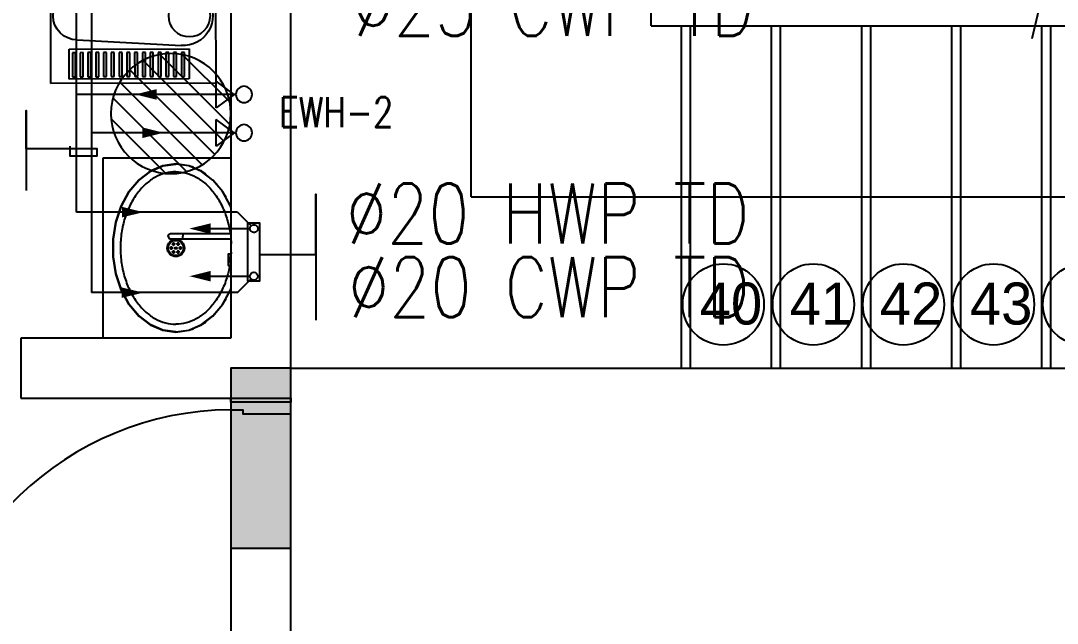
# Model space of a CAD drawing. Header units: metres. Extents: x -658 to -58, y -713 to -118.
# Drawn here: x -221.706 to -218.253, y -195.396 to -193.389 of the extents above; entities that cross this region are included whole.
import ezdxf
from ezdxf.enums import TextEntityAlignment as Align

# ---------------------------------------------------------------- set-up
doc = ezdxf.new("R2010")
doc.units = ezdxf.units.M
doc.header["$LTSCALE"] = 100
doc.linetypes.add('DASHED', pattern=[0.75, 0.5, -0.25])
for name, color, linetype in [('cw', 4, 'Continuous'), ('hw', 1, 'Continuous'), ('plan', 8, 'Continuous'), ('WATER ARR', 114, 'Continuous'), ('water heater', 1, 'Continuous'), ('WATER TEXT', 3, 'Continuous'), ('WATER-SUPPLY', 4, 'Continuous')]:
    doc.layers.add(name, color=color, linetype=linetype)
doc.styles.add('TIMES', font='simplex.shx', dxfattribs={"width": 0.8, "height": 0.4})
doc.styles.add('XARAB', font='xarab.shx')

# ---------------------------------------------------------------- blocks, each defined once
blk = doc.blocks.new('wash_basin_15442 - Type 1-V36-الدور الاول')
for p, q in [((0.125, -0.1), (0.125, -0.525)), ((0.366, -0.1), (0.366, -0.1075)), ((0.3794, -0.1), (0.3794, -0.1075)), ((0.3797, -0.1075), (0.3797, -0.1)), ((0.3797, -0.1), (0.3797, -0.1075)), ((0.3802, -0.1), (0.3802, -0.1075)), ((0.3802, -0.1), (0.3802, -0.1075)), ((0.3802, -0.1075), (0.3802, -0.1)), ((0.3803, -0.1075), (0.3803, -0.1)), ((0.3917, -0.1), (0.3917, -0.1075)), ((0.3918, -0.1075), (0.3918, -0.1)), ((0.3918, -0.1), (0.3918, -0.1075)), ((0.3918, -0.1075), (0.3918, -0.1)), ((0.3923, -0.1), (0.3923, -0.1075)), ((0.3923, -0.1075), (0.3923, -0.1)), ((0.3926, -0.1075), (0.3926, -0.1)), ((0.406, -0.1075), (0.406, -0.1)), ((0.4545, -0.1), (0.4545, -0.26)), ((0.4735, -0.26), (0.4735, -0.1)), ((0.725, -0.525), (0.725, -0.1)), ((0.2366, -0.1281), (0.2566, -0.1157)), ((0.3794, -0.1075), (0.366, -0.1075)), ((0.3795, -0.1085), (0.3686, -0.1085)), ((0.3686, -0.1085), (0.3795, -0.1085)), ((0.3794, -0.1075), (0.3797, -0.1075)), ((0.3797, -0.1075), (0.3794, -0.1075)), ((0.3802, -0.1075), (0.3803, -0.1075)), ((0.3803, -0.1075), (0.3802, -0.1075)), ((0.3917, -0.1075), (0.3803, -0.1075)), ((0.3916, -0.1085), (0.3804, -0.1085)), ((0.3804, -0.1085), (0.3916, -0.1085)), ((0.3889, -0.1075), (0.3831, -0.1075)), ((0.3917, -0.1075), (0.3918, -0.1075)), ((0.3918, -0.1075), (0.3917, -0.1075)), ((0.3926, -0.1075), (0.3923, -0.1075)), ((0.3923, -0.1075), (0.3926, -0.1075)), ((0.3925, -0.1085), (0.4034, -0.1085)), ((0.4034, -0.1085), (0.3925, -0.1085)), ((0.3926, -0.1075), (0.406, -0.1075)), ((0.5933, -0.1157), (0.6132, -0.1281)), ((0.1978, -0.1606), (0.2133, -0.1459)), ((0.6365, -0.1459), (0.652, -0.1606)), ((0.1689, -0.1985), (0.1792, -0.1828)), ((0.6709, -0.1832), (0.681, -0.1985)), ((0.151, -0.24), (0.1557, -0.2259)), ((0.6942, -0.2259), (0.6989, -0.24)), ((0.4558, -0.26), (0.464, -0.26)), ((0.4722, -0.26), (0.464, -0.26)), ((0.125, -0.525), (0.725, -0.525))]:
    blk.add_line(p, q)
at = {"flags": 128}
for points in [[(0.1449, -0.2835), (0.151, -0.2398), (0.1691, -0.1981), (0.1984, -0.16), (0.2376, -0.1274), (0.2849, -0.1016), (0.2895, -0.0997)], [(0.1455, -0.2835), (0.1517, -0.2398), (0.1697, -0.198), (0.1989, -0.16), (0.238, -0.1274), (0.2852, -0.1016), (0.2897, -0.0997)], [(0.1455, -0.2835), (0.1517, -0.2398), (0.1697, -0.198), (0.1989, -0.16), (0.238, -0.1274), (0.2852, -0.1016), (0.29, -0.1)], [(0.3846, -0.1), (0.3845, -0.1001), (0.3844, -0.1001), (0.3843, -0.1002), (0.3841, -0.1003), (0.384, -0.1004), (0.3839, -0.1004), (0.3838, -0.1005), (0.3837, -0.1006), (0.3836, -0.1007), (0.3835, -0.1008), (0.3834, -0.1009), (0.3833, -0.101), (0.3832, -0.1011), (0.3831, -0.1012), (0.3831, -0.1014), (0.383, -0.1015), (0.3829, -0.1016), (0.3828, -0.1017), (0.3828, -0.1019), (0.3827, -0.102), (0.3827, -0.1021), (0.3826, -0.1022), (0.3826, -0.1024), (0.3826, -0.1025), (0.3826, -0.1027), (0.3825, -0.1028), (0.3825, -0.1029), (0.3825, -0.1031), (0.3825, -0.1032), (0.3825, -0.1034), (0.3825, -0.1035), (0.3825, -0.1036), (0.3825, -0.1038), (0.3826, -0.1039), (0.3826, -0.104), (0.3826, -0.1042), (0.3827, -0.1043), (0.3827, -0.1044), (0.3828, -0.1046), (0.3828, -0.1047), (0.3829, -0.1048), (0.3829, -0.105), (0.383, -0.1051), (0.3831, -0.1052), (0.3832, -0.1053), (0.3833, -0.1054), (0.3833, -0.1055), (0.3834, -0.1056), (0.3835, -0.1057), (0.3836, -0.1058), (0.3837, -0.1059), (0.3838, -0.106), (0.384, -0.1061), (0.3841, -0.1062), (0.3842, -0.1062), (0.3843, -0.1063), (0.3844, -0.1064), (0.3846, -0.1064), (0.3847, -0.1065), (0.3848, -0.1065), (0.385, -0.1066), (0.3851, -0.1066), (0.3852, -0.1067), (0.3854, -0.1067), (0.3855, -0.1067), (0.3856, -0.1067), (0.3858, -0.1067), (0.3859, -0.1068), (0.386, -0.1068)], [(0.386, -0.1068), (0.3861, -0.1067), (0.3863, -0.1067), (0.3864, -0.1067), (0.3866, -0.1067), (0.3867, -0.1067), (0.3868, -0.1066), (0.387, -0.1066), (0.3871, -0.1066), (0.3872, -0.1065), (0.3874, -0.1065), (0.3875, -0.1064), (0.3876, -0.1064), (0.3877, -0.1063), (0.3879, -0.1062), (0.388, -0.1061), (0.3881, -0.1061), (0.3882, -0.106), (0.3883, -0.1059), (0.3884, -0.1058), (0.3885, -0.1057), (0.3886, -0.1056), (0.3887, -0.1055), (0.3888, -0.1054), (0.3889, -0.1053), (0.3889, -0.1051), (0.389, -0.105), (0.3891, -0.1049), (0.3892, -0.1048), (0.3892, -0.1046), (0.3893, -0.1045), (0.3893, -0.1044), (0.3894, -0.1043), (0.3894, -0.1041), (0.3894, -0.104), (0.3894, -0.1038), (0.3895, -0.1037), (0.3895, -0.1036), (0.3895, -0.1034), (0.3895, -0.1033), (0.3895, -0.1031), (0.3895, -0.103), (0.3895, -0.1029), (0.3895, -0.1027), (0.3894, -0.1026), (0.3894, -0.1025), (0.3894, -0.1023), (0.3893, -0.1022), (0.3893, -0.1021), (0.3892, -0.1019), (0.3892, -0.1018), (0.3891, -0.1017), (0.3891, -0.1015), (0.389, -0.1014), (0.3889, -0.1013), (0.3888, -0.1012), (0.3887, -0.1011), (0.3887, -0.101), (0.3886, -0.1009), (0.3885, -0.1008), (0.3884, -0.1007), (0.3883, -0.1006), (0.3882, -0.1005), (0.388, -0.1004), (0.3879, -0.1003), (0.3878, -0.1003), (0.3877, -0.1002), (0.3876, -0.1001), (0.3874, -0.1001), (0.3873, -0.1)], [(0.5599, -0.1), (0.5646, -0.1016), (0.6119, -0.1274), (0.651, -0.16), (0.6802, -0.198), (0.6982, -0.2398), (0.7043, -0.2835)], [(0.5602, -0.0997), (0.5646, -0.1016), (0.6119, -0.1274), (0.651, -0.16), (0.6802, -0.198), (0.6982, -0.2398), (0.7043, -0.2835)], [(0.5603, -0.0997), (0.5649, -0.1016), (0.6123, -0.1274), (0.6514, -0.16), (0.6807, -0.1981), (0.6988, -0.2398), (0.7049, -0.2835)], [(0.367, -0.1085), (0.367, -0.1085), (0.3669, -0.1085), (0.3669, -0.1085), (0.3668, -0.1085), (0.3668, -0.1085), (0.3668, -0.1085), (0.3667, -0.1085), (0.3667, -0.1084), (0.3666, -0.1084), (0.3666, -0.1084), (0.3666, -0.1084), (0.3665, -0.1084), (0.3665, -0.1084), (0.3665, -0.1083), (0.3664, -0.1083), (0.3664, -0.1083), (0.3664, -0.1083), (0.3663, -0.1083), (0.3663, -0.1082), (0.3663, -0.1082), (0.3663, -0.1082), (0.3662, -0.1081), (0.3662, -0.1081), (0.3662, -0.1081), (0.3662, -0.108), (0.3661, -0.108), (0.3661, -0.108), (0.3661, -0.1079), (0.3661, -0.1079), (0.3661, -0.1079), (0.3661, -0.1078), (0.366, -0.1078), (0.366, -0.1077), (0.366, -0.1077), (0.366, -0.1077), (0.366, -0.1076), (0.366, -0.1076), (0.366, -0.1076), (0.366, -0.1075), (0.366, -0.1075)], [(0.3795, -0.1085), (0.3788, -0.1085), (0.3781, -0.1085), (0.3774, -0.1085), (0.3767, -0.1085), (0.3761, -0.1085), (0.3754, -0.1085), (0.3748, -0.1085), (0.3742, -0.1085), (0.3736, -0.1085), (0.3731, -0.1085), (0.3725, -0.1085), (0.372, -0.1085), (0.3715, -0.1085), (0.371, -0.1085), (0.3706, -0.1085), (0.3701, -0.1085), (0.3697, -0.1085), (0.3693, -0.1085), (0.369, -0.1085), (0.3687, -0.1085), (0.3684, -0.1085), (0.3681, -0.1085), (0.3679, -0.1085), (0.3676, -0.1085), (0.3675, -0.1085), (0.3673, -0.1085), (0.3672, -0.1085), (0.3671, -0.1085), (0.367, -0.1085), (0.367, -0.1085), (0.367, -0.1085)], [(0.367, -0.1085), (0.367, -0.1085), (0.3671, -0.1085), (0.3671, -0.1085), (0.3672, -0.1085), (0.3674, -0.1085), (0.3675, -0.1085), (0.3677, -0.1085), (0.368, -0.1085), (0.3682, -0.1085), (0.3685, -0.1085), (0.3688, -0.1085), (0.3691, -0.1085), (0.3695, -0.1085), (0.3699, -0.1085), (0.3703, -0.1085), (0.3708, -0.1085), (0.3712, -0.1085), (0.3717, -0.1085), (0.3722, -0.1085), (0.3728, -0.1085), (0.3733, -0.1085), (0.3739, -0.1085), (0.3745, -0.1085), (0.3751, -0.1085), (0.3757, -0.1085), (0.3764, -0.1085), (0.377, -0.1085), (0.3777, -0.1085), (0.3784, -0.1085), (0.3791, -0.1085), (0.3795, -0.1085)], [(0.3826, -0.1085), (0.3818, -0.1085), (0.3811, -0.1085), (0.3804, -0.1085)], [(0.3804, -0.1085), (0.3811, -0.1085), (0.3819, -0.1085), (0.3826, -0.1085), (0.3834, -0.1085), (0.3841, -0.1085), (0.3849, -0.1085), (0.3856, -0.1085), (0.3864, -0.1085), (0.3872, -0.1085), (0.3879, -0.1085), (0.3887, -0.1085), (0.3894, -0.1085), (0.3902, -0.1085), (0.3909, -0.1085), (0.3916, -0.1085)], [(0.3916, -0.1085), (0.3909, -0.1085), (0.3901, -0.1085), (0.3894, -0.1085)], [(0.3925, -0.1085), (0.3932, -0.1085), (0.3939, -0.1085), (0.3946, -0.1085), (0.3953, -0.1085), (0.3959, -0.1085), (0.3966, -0.1085), (0.3972, -0.1085), (0.3978, -0.1085), (0.3984, -0.1085), (0.3989, -0.1085), (0.3995, -0.1085), (0.4, -0.1085), (0.4005, -0.1085), (0.401, -0.1085), (0.4014, -0.1085), (0.4019, -0.1085), (0.4023, -0.1085), (0.4027, -0.1085), (0.403, -0.1085), (0.4033, -0.1085), (0.4036, -0.1085), (0.4039, -0.1085), (0.4041, -0.1085), (0.4044, -0.1085), (0.4045, -0.1085), (0.4047, -0.1085), (0.4048, -0.1085), (0.4049, -0.1085), (0.405, -0.1085), (0.405, -0.1085), (0.405, -0.1085)], [(0.405, -0.1085), (0.405, -0.1085), (0.4049, -0.1085), (0.4049, -0.1085), (0.4048, -0.1085), (0.4046, -0.1085), (0.4045, -0.1085), (0.4043, -0.1085), (0.404, -0.1085), (0.4038, -0.1085), (0.4035, -0.1085), (0.4032, -0.1085), (0.4029, -0.1085), (0.4025, -0.1085), (0.4021, -0.1085), (0.4017, -0.1085), (0.4012, -0.1085), (0.4008, -0.1085), (0.4003, -0.1085), (0.3998, -0.1085), (0.3992, -0.1085), (0.3987, -0.1085), (0.3981, -0.1085), (0.3975, -0.1085), (0.3969, -0.1085), (0.3963, -0.1085), (0.3956, -0.1085), (0.395, -0.1085), (0.3943, -0.1085), (0.3936, -0.1085), (0.3929, -0.1085), (0.3925, -0.1085)], [(0.406, -0.1075), (0.406, -0.1075), (0.406, -0.1076), (0.406, -0.1076), (0.406, -0.1077), (0.406, -0.1077), (0.406, -0.1077), (0.406, -0.1078), (0.4059, -0.1078), (0.4059, -0.1079), (0.4059, -0.1079), (0.4059, -0.1079), (0.4059, -0.108), (0.4059, -0.108), (0.4058, -0.108), (0.4058, -0.1081), (0.4058, -0.1081), (0.4058, -0.1081), (0.4058, -0.1082), (0.4057, -0.1082), (0.4057, -0.1082), (0.4057, -0.1082), (0.4056, -0.1083), (0.4056, -0.1083), (0.4056, -0.1083), (0.4055, -0.1083), (0.4055, -0.1084), (0.4055, -0.1084), (0.4054, -0.1084), (0.4054, -0.1084), (0.4054, -0.1084), (0.4053, -0.1084), (0.4053, -0.1085), (0.4052, -0.1085), (0.4052, -0.1085), (0.4052, -0.1085), (0.4051, -0.1085), (0.4051, -0.1085), (0.4051, -0.1085), (0.405, -0.1085), (0.405, -0.1085)], [(0.4545, -0.26), (0.4545, -0.2616), (0.4545, -0.2631), (0.4545, -0.2647), (0.4545, -0.2662), (0.4545, -0.2677), (0.4545, -0.2693), (0.4545, -0.2708), (0.4545, -0.2723), (0.4545, -0.2737), (0.4545, -0.2752), (0.4545, -0.2766), (0.4545, -0.278), (0.4545, -0.2794), (0.4545, -0.2807), (0.4545, -0.282), (0.4545, -0.2833), (0.4545, -0.2845), (0.4545, -0.2857), (0.4545, -0.2869), (0.4545, -0.288), (0.4545, -0.289), (0.4545, -0.2901), (0.4545, -0.291), (0.4545, -0.2919), (0.4545, -0.2928), (0.4545, -0.2936), (0.4545, -0.2944), (0.4545, -0.2951), (0.4545, -0.2958), (0.4545, -0.2963), (0.4545, -0.2969), (0.4545, -0.2974), (0.4545, -0.2978), (0.4545, -0.2981), (0.4545, -0.2984), (0.4545, -0.2987), (0.4545, -0.2988), (0.4545, -0.2989), (0.4545, -0.299)], [(0.4735, -0.299), (0.4735, -0.2989), (0.4735, -0.2988), (0.4735, -0.2987), (0.4735, -0.2984), (0.4735, -0.2981), (0.4735, -0.2978), (0.4735, -0.2974), (0.4735, -0.2969), (0.4735, -0.2964), (0.4735, -0.2958), (0.4735, -0.2951), (0.4735, -0.2944), (0.4735, -0.2936), (0.4735, -0.2928), (0.4735, -0.292), (0.4735, -0.291), (0.4735, -0.2901), (0.4735, -0.289), (0.4735, -0.288), (0.4735, -0.2869), (0.4735, -0.2857), (0.4735, -0.2845), (0.4735, -0.2833), (0.4735, -0.282), (0.4735, -0.2807), (0.4735, -0.2794), (0.4735, -0.278), (0.4735, -0.2766), (0.4735, -0.2752), (0.4735, -0.2737), (0.4735, -0.2723), (0.4735, -0.2708), (0.4735, -0.2693), (0.4735, -0.2678), (0.4735, -0.2662), (0.4735, -0.2647), (0.4735, -0.2631), (0.4735, -0.2616), (0.4735, -0.26), (0.4735, -0.26)], [(0.7049, -0.2835), (0.6988, -0.3271), (0.6807, -0.3689), (0.6514, -0.4069), (0.6123, -0.4395), (0.5649, -0.4653), (0.5114, -0.4832), (0.4542, -0.4923), (0.3957, -0.4923), (0.3384, -0.4832), (0.2849, -0.4653), (0.2376, -0.4395), (0.1984, -0.4069), (0.1691, -0.3689), (0.151, -0.3271), (0.1449, -0.2835)], [(0.1455, -0.2835), (0.1517, -0.3271), (0.1697, -0.3689), (0.1989, -0.4069), (0.238, -0.4395), (0.2852, -0.4653), (0.3386, -0.4832), (0.3957, -0.4923), (0.4542, -0.4923), (0.5113, -0.4832), (0.5646, -0.4653), (0.6119, -0.4395), (0.651, -0.4069), (0.6802, -0.3689), (0.6982, -0.3271), (0.7043, -0.2835)], [(0.7043, -0.2835), (0.6982, -0.3271), (0.6802, -0.3689), (0.651, -0.4069), (0.6119, -0.4395), (0.5646, -0.4653), (0.5113, -0.4832), (0.4542, -0.4923), (0.3957, -0.4923), (0.3386, -0.4832), (0.2852, -0.4653), (0.238, -0.4395), (0.1989, -0.4069), (0.1697, -0.3689), (0.1517, -0.3271), (0.1455, -0.2835)]]:
    blk.add_lwpolyline(points, dxfattribs=at)
for centre, radius, start, end in [((0.386, -0.1032), 0.0035, 100.9743, 180), ((0.386, -0.1032), 0.0035, 180, 270), ((0.386, -0.1032), 0.0025, 90, 180), ((0.386, -0.1032), 0.0025, 180, 270), ((0.386, -0.1032), 0.0025, 270, 90), ((0.386, -0.1032), 0.0035, 270, 360), ((0.386, -0.1032), 0.0035, 0, 79.0257), ((0.3795, -0.1083), 0.0002, 270, 0), ((0.3795, -0.1083), 0.0002, 270, 360), ((0.3804, -0.1083), 0.0002, 180, 270), ((0.3804, -0.1083), 0.0002, 180, 270), ((0.3916, -0.1083), 0.0002, 270, 0), ((0.3916, -0.1083), 0.0002, 270, 0), ((0.3925, -0.1083), 0.0002, 180, 270), ((0.3925, -0.1083), 0.0002, 180, 270), ((0.4249, -0.2835), 0.0286, 90, 270), ((0.4249, -0.2835), 0.0286, 0, 180), ((0.4249, -0.2835), 0.0254, 90, 270), ((0.4249, -0.2835), 0.0286, 270, 90), ((0.4249, -0.2835), 0.0254, 270, 90), ((0.4249, -0.2835), 0.0286, 180, 0), ((0.4249, -0.2835), 0.00317, 90, 180), ((0.4249, -0.2835), 0.00317, 180, 270), ((0.4249, -0.2835), 0.00318, 90, 105), ((0.4249, -0.2835), 0.00318, 255, 270), ((0.4249, -0.2835), 0.00318, 75, 90), ((0.4249, -0.2835), 0.00318, 0, 90), ((0.4249, -0.2835), 0.00317, 270, 0), ((0.4249, -0.2835), 0.00317, 270, 285), ((0.464, -0.299), 0.0095, 170, 210), ((0.464, -0.299), 0.0095, 180, 193.6243), ((0.464, -0.299), 0.0095, 250, 270), ((0.464, -0.299), 0.0085, 253.3917, 270), ((0.464, -0.299), 0.0095, 258.4463, 270), ((0.464, -0.299), 0.009, 261.6271, 270), ((0.464, -0.299), 0.0085, 270, 286.6195), ((0.464, -0.299), 0.0095, 270, 290), ((0.464, -0.299), 0.009, 270, 278.39), ((0.464, -0.299), 0.0095, 270, 281.5609), ((0.464, -0.299), 0.0095, 330, 10), ((0.464, -0.299), 0.0095, 346.3821, 360)]:
    blk.add_arc(centre, radius, start, end)
for points in [[(0.3843, -0.1013), (0.3834, -0.1014), (0.3824, -0.1015), (0.3815, -0.1016)], [(0.3892, -0.1007), (0.3885, -0.1008), (0.3878, -0.1009), (0.3871, -0.1009)], [(0.4112, -0.0991), (0.4094, -0.0992), (0.4075, -0.0993), (0.4057, -0.0994)], [(0.456, -0.1002), (0.4502, -0.0997), (0.4444, -0.0994), (0.4387, -0.0991)], [(0.3795, -0.1085), (0.3795, -0.1085), (0.3795, -0.1085), (0.3795, -0.1083), (0.3794, -0.1081), (0.3794, -0.1078), (0.3794, -0.1076), (0.3794, -0.1075)], [(0.3797, -0.1083), (0.3797, -0.1083), (0.3797, -0.1083), (0.3797, -0.1081), (0.3797, -0.1078), (0.3797, -0.1076), (0.3797, -0.1075)], [(0.3797, -0.1075), (0.3797, -0.1076), (0.3797, -0.1078), (0.3797, -0.1081), (0.3797, -0.1083), (0.3797, -0.1083), (0.3797, -0.1083)], [(0.3802, -0.1083), (0.3802, -0.1083), (0.3802, -0.1083), (0.3802, -0.1081), (0.3802, -0.1078), (0.3802, -0.1076), (0.3802, -0.1075)], [(0.3802, -0.1075), (0.3802, -0.1076), (0.3802, -0.1078), (0.3802, -0.1081), (0.3802, -0.1083), (0.3802, -0.1083), (0.3802, -0.1083)], [(0.3803, -0.1075), (0.3803, -0.1076), (0.3803, -0.1077), (0.3803, -0.1078)], [(0.3803, -0.1078), (0.3803, -0.1077), (0.3803, -0.1076), (0.3803, -0.1075)], [(0.3804, -0.1085), (0.3804, -0.1085), (0.3804, -0.1085), (0.3804, -0.1084), (0.3804, -0.1083)], [(0.3916, -0.1085), (0.3916, -0.1085), (0.3916, -0.1085), (0.3916, -0.1084), (0.3916, -0.1083)], [(0.3917, -0.1078), (0.3917, -0.1077), (0.3917, -0.1076), (0.3917, -0.1075)], [(0.3917, -0.1075), (0.3917, -0.1076), (0.3917, -0.1077), (0.3917, -0.1078)], [(0.3918, -0.1075), (0.3918, -0.1076), (0.3918, -0.1078), (0.3918, -0.1081), (0.3918, -0.1083), (0.3918, -0.1083), (0.3918, -0.1083)], [(0.3918, -0.1083), (0.3918, -0.1083), (0.3918, -0.1083), (0.3918, -0.1081), (0.3918, -0.1078), (0.3918, -0.1076), (0.3918, -0.1075)], [(0.3923, -0.1075), (0.3923, -0.1076), (0.3923, -0.1078), (0.3923, -0.1081), (0.3923, -0.1083), (0.3923, -0.1083), (0.3923, -0.1083)], [(0.3923, -0.1083), (0.3923, -0.1083), (0.3923, -0.1083), (0.3923, -0.1081), (0.3923, -0.1078), (0.3923, -0.1076), (0.3923, -0.1075)], [(0.3925, -0.1085), (0.3925, -0.1085), (0.3925, -0.1085), (0.3925, -0.1083), (0.3926, -0.1081), (0.3926, -0.1078), (0.3926, -0.1076), (0.3926, -0.1075)], [(0.4224, -0.2663), (0.4223, -0.2665), (0.4221, -0.2669), (0.4218, -0.2676), (0.4218, -0.268), (0.4218, -0.2683)], [(0.4249, -0.2715), (0.4247, -0.2715), (0.4242, -0.2714), (0.4235, -0.2711), (0.4229, -0.2708), (0.4224, -0.2702), (0.4221, -0.2696), (0.4218, -0.269), (0.4218, -0.2685), (0.4218, -0.2683)], [(0.4264, -0.2654), (0.4259, -0.2652), (0.4254, -0.2651), (0.4249, -0.2651)], [(0.4249, -0.2715), (0.4252, -0.2715), (0.4257, -0.2714), (0.4264, -0.2711), (0.427, -0.2708), (0.4275, -0.2702), (0.4278, -0.2696), (0.4281, -0.269), (0.4281, -0.2685), (0.4281, -0.2683)], [(0.6789, -0.2835), (0.6789, -0.295), (0.6759, -0.3181), (0.6623, -0.3519), (0.6397, -0.3838), (0.6085, -0.4124), (0.5698, -0.4363), (0.525, -0.4544), (0.4761, -0.4655), (0.4249, -0.4693), (0.3738, -0.4655), (0.3249, -0.4544), (0.2801, -0.4363), (0.2414, -0.4124), (0.2102, -0.3838), (0.1876, -0.3519), (0.174, -0.3181), (0.1709, -0.295), (0.1709, -0.2835)], [(0.4094, -0.2779), (0.4096, -0.2782), (0.4099, -0.2784), (0.4102, -0.2786)], [(0.4218, -0.2982), (0.4218, -0.2983), (0.4218, -0.2985), (0.4218, -0.2986)], [(0.4249, -0.2954), (0.4247, -0.2954), (0.4242, -0.2955), (0.4235, -0.2958), (0.4229, -0.2961), (0.4224, -0.2967), (0.4221, -0.2973), (0.4219, -0.2977), (0.4219, -0.2979)], [(0.4235, -0.3015), (0.424, -0.3017), (0.4245, -0.3018), (0.4249, -0.3018)], [(0.4249, -0.2954), (0.4252, -0.2954), (0.4257, -0.2955), (0.4264, -0.2958), (0.427, -0.2961), (0.4275, -0.2967), (0.4278, -0.2973), (0.4281, -0.2979), (0.4281, -0.2984), (0.4281, -0.2986)], [(0.4275, -0.3006), (0.4276, -0.3004), (0.4278, -0.3), (0.4281, -0.2993), (0.4281, -0.2989), (0.4281, -0.2986)], [(0.4281, -0.2986), (0.4281, -0.2985), (0.4281, -0.2983), (0.4281, -0.2982)], [(0.4405, -0.289), (0.4403, -0.2887), (0.44, -0.2885), (0.4397, -0.2883)], [(0.464, -0.3085), (0.4629, -0.3085), (0.4607, -0.3081), (0.4578, -0.3064), (0.4556, -0.3038), (0.4545, -0.3007), (0.4545, -0.2984), (0.4546, -0.2973)], [(0.464, -0.3085), (0.4654, -0.3085), (0.4681, -0.3079), (0.4715, -0.3053), (0.4735, -0.3015), (0.4736, -0.2987), (0.4734, -0.2973)]]:
    blk.add_open_spline(points, degree=3)
for points, knots in [([(0.3854, -0.0998), (0.3852, -0.0998), (0.3848, -0.0999), (0.3843, -0.1002), (0.384, -0.1004), (0.3837, -0.1006), (0.3835, -0.1008), (0.3833, -0.101), (0.3831, -0.1012), (0.3829, -0.1016), (0.3826, -0.1022), (0.3825, -0.1028), (0.3825, -0.1032)], [0.5555556, 0.5555556, 0.5555556, 0.5555556, 0.6111111, 0.6666667, 0.6944444, 0.7222222, 0.75, 0.7777778, 0.8055556, 0.8333333, 0.8888889, 1, 1, 1, 1]), ([(0.3825, -0.1032), (0.3825, -0.1037), (0.3826, -0.1043), (0.3829, -0.1049), (0.3831, -0.1053), (0.3833, -0.1055), (0.3835, -0.1057), (0.3837, -0.1059), (0.384, -0.1061), (0.3842, -0.1063), (0.3845, -0.1064), (0.3849, -0.1066), (0.3856, -0.1068), (0.3864, -0.1068), (0.3872, -0.1066), (0.3877, -0.1063), (0.388, -0.1061), (0.3883, -0.1059), (0.3885, -0.1057), (0.3887, -0.1055), (0.3889, -0.1053), (0.3891, -0.1049), (0.3894, -0.1043), (0.3895, -0.1037), (0.3895, -0.1032)], [0, 0, 0, 0, 0.111111, 0.166667, 0.194444, 0.222222, 0.25, 0.277778, 0.305556, 0.333333, 0.361111, 0.388889, 0.444444, 0.555556, 0.611111, 0.666667, 0.694444, 0.722222, 0.75, 0.777778, 0.805556, 0.833333, 0.888889, 1, 1, 1, 1]), ([(0.3895, -0.1032), (0.3895, -0.1028), (0.3894, -0.1022), (0.3891, -0.1016), (0.3889, -0.1012), (0.3887, -0.101), (0.3885, -0.1008), (0.3883, -0.1006), (0.388, -0.1004), (0.3878, -0.1002), (0.3875, -0.1001), (0.3871, -0.0999), (0.3868, -0.0998), (0.3866, -0.0998)], [0, 0, 0, 0, 0.1111111, 0.1666667, 0.1944444, 0.2222222, 0.25, 0.2777778, 0.3055556, 0.3333333, 0.3611111, 0.3888889, 0.4444444, 0.4444444, 0.4444444, 0.4444444]), ([(0.6789, -0.2835), (0.6789, -0.2719), (0.6759, -0.2488), (0.6623, -0.215), (0.6397, -0.1831), (0.6085, -0.1545), (0.5698, -0.1306), (0.525, -0.1125), (0.4913, -0.1049), (0.4735, -0.1023), (0.4724, -0.1021)], [3.141593, 3.141593, 3.141593, 3.141593, 3.337942, 3.534292, 3.730641, 3.926991, 4.12334, 4.31969, 4.516039, 4.529088, 4.529088, 4.529088, 4.529088]), ([(0.366, -0.1039), (0.3521, -0.1064), (0.3224, -0.1135), (0.2801, -0.1306), (0.2414, -0.1545), (0.2102, -0.1831), (0.1876, -0.215), (0.174, -0.2488), (0.1709, -0.2719), (0.1709, -0.2835)], [4.941188, 4.941188, 4.941188, 4.941188, 5.105088, 5.301438, 5.497787, 5.694137, 5.890486, 6.086836, 6.283185, 6.283185, 6.283185, 6.283185]), ([(0.3794, -0.1075), (0.3794, -0.1076), (0.3794, -0.1078), (0.3794, -0.1082), (0.3795, -0.1084), (0.3795, -0.1085), (0.3795, -0.1085)], [0, 0, 0, 0, 0.2, 0.4, 0.7, 1, 1, 1, 1]), ([(0.3804, -0.1083), (0.3804, -0.1083), (0.3804, -0.1085), (0.3804, -0.1085), (0.3804, -0.1085)], [0.6, 0.6, 0.6, 0.6, 0.7, 1, 1, 1, 1]), ([(0.3916, -0.1083), (0.3916, -0.1083), (0.3916, -0.1085), (0.3916, -0.1085), (0.3916, -0.1085)], [0.6, 0.6, 0.6, 0.6, 0.7, 1, 1, 1, 1]), ([(0.3926, -0.1075), (0.3926, -0.1076), (0.3926, -0.1078), (0.3926, -0.1082), (0.3925, -0.1084), (0.3925, -0.1085), (0.3925, -0.1085)], [0, 0, 0, 0, 0.2, 0.4, 0.7, 1, 1, 1, 1]), ([(0.4102, -0.2786), (0.41, -0.2785), (0.4097, -0.2782), (0.4093, -0.2778), (0.4091, -0.2775), (0.4089, -0.2772), (0.4088, -0.2769), (0.4087, -0.2765), (0.4086, -0.2758), (0.4088, -0.2748), (0.4093, -0.2738), (0.4101, -0.2732), (0.4108, -0.2729), (0.4113, -0.2727), (0.4118, -0.2727), (0.4126, -0.2727), (0.4131, -0.2729), (0.4134, -0.2731)], [-1, -1, -1, -1, -0.916667, -0.875, -0.833333, -0.791667, -0.770833, -0.75, -0.666667, -0.555556, -0.444444, -0.333333, -0.277778, -0.222222, -0.166667, -0.111111, 0, 0, 0, 0]), ([(0.4134, -0.2731), (0.4137, -0.2733), (0.4141, -0.2736), (0.4145, -0.2742), (0.4147, -0.2745), (0.4148, -0.2747), (0.4149, -0.275), (0.4149, -0.2753), (0.415, -0.2755), (0.415, -0.2759), (0.415, -0.2764), (0.4148, -0.2771), (0.4144, -0.2778), (0.4139, -0.2783), (0.4136, -0.2785), (0.4133, -0.2787), (0.4129, -0.2788), (0.4126, -0.2789), (0.4123, -0.279), (0.412, -0.279), (0.4117, -0.279), (0.4111, -0.279), (0.4105, -0.2788), (0.4102, -0.2786)], [-1, -1, -1, -1, -0.888889, -0.833333, -0.805556, -0.777778, -0.75, -0.722222, -0.694444, -0.666667, -0.611111, -0.555556, -0.444444, -0.388889, -0.361111, -0.333333, -0.277778, -0.25, -0.222222, -0.194444, -0.166667, -0.111111, 0, 0, 0, 0]), ([(0.4134, -0.2731), (0.4132, -0.273), (0.4128, -0.2728), (0.4123, -0.2727), (0.4118, -0.2727), (0.4115, -0.2727), (0.4113, -0.2727), (0.4113, -0.2727)], [-1, -1, -1, -1, -0.9166667, -0.875, -0.8333333, -0.7916667, -0.7777778, -0.7777778, -0.7777778, -0.7777778]), ([(0.4148, -0.2747), (0.4147, -0.2747), (0.4147, -0.2745), (0.4145, -0.2742), (0.4141, -0.2736), (0.4137, -0.2733), (0.4134, -0.2731)], [-0.2222222, -0.2222222, -0.2222222, -0.2222222, -0.1944444, -0.1666667, -0.1111111, 0, 0, 0, 0]), ([(0.4218, -0.2683), (0.4218, -0.2679), (0.4218, -0.2675), (0.422, -0.267), (0.4222, -0.2667), (0.4225, -0.2663), (0.4229, -0.2658), (0.4237, -0.2653), (0.4245, -0.2651), (0.4249, -0.2651)], [-1, -1, -1, -1, -0.785714, -0.732143, -0.678571, -0.571429, -0.428571, -0.285714, 0, 0, 0, 0]), ([(0.4218, -0.2683), (0.4218, -0.2686), (0.4218, -0.2691), (0.422, -0.2696), (0.4222, -0.2699), (0.4225, -0.2703), (0.4229, -0.2708), (0.4235, -0.2711), (0.4242, -0.2714), (0.4247, -0.2715), (0.4249, -0.2715)], [-1, -1, -1, -1, -0.785714, -0.732143, -0.678571, -0.571429, -0.428571, -0.285714, -0.142857, 0, 0, 0, 0]), ([(0.4249, -0.2651), (0.4246, -0.2651), (0.4241, -0.2652), (0.4237, -0.2654), (0.4235, -0.2654)], [-1, -1, -1, -1, -0.7857143, -0.7142857, -0.7142857, -0.7142857, -0.7142857]), ([(0.4249, -0.2651), (0.4253, -0.2651), (0.426, -0.2652), (0.4269, -0.2657), (0.4275, -0.2663), (0.4278, -0.2669), (0.4281, -0.2676), (0.4281, -0.268), (0.4281, -0.2683)], [-1, -1, -1, -1, -0.785714, -0.571429, -0.428571, -0.285714, -0.142857, 0, 0, 0, 0]), ([(0.4281, -0.2683), (0.4281, -0.2686), (0.4281, -0.2691), (0.4279, -0.2695), (0.4277, -0.2699), (0.4274, -0.2703), (0.427, -0.2708), (0.4264, -0.2711), (0.4257, -0.2714), (0.4252, -0.2715), (0.4249, -0.2715)], [-1, -1, -1, -1, -0.785714, -0.732143, -0.678571, -0.571429, -0.428571, -0.285714, -0.142857, 0, 0, 0, 0]), ([(0.4281, -0.2683), (0.4281, -0.2679), (0.4281, -0.2675), (0.4279, -0.267), (0.4277, -0.2667), (0.4276, -0.2665), (0.4275, -0.2663)], [-1, -1, -1, -1, -0.7857143, -0.7321429, -0.6785714, -0.5714286, -0.5714286, -0.5714286, -0.5714286]), ([(0.4397, -0.2786), (0.4394, -0.2788), (0.4388, -0.279), (0.4382, -0.279), (0.4379, -0.279), (0.4376, -0.279), (0.4373, -0.2789), (0.437, -0.2789), (0.4368, -0.2788), (0.4364, -0.2786), (0.4361, -0.2783), (0.4355, -0.2778), (0.4351, -0.2771), (0.435, -0.2765), (0.4349, -0.2761), (0.4349, -0.2757), (0.4349, -0.2754), (0.435, -0.275), (0.4351, -0.2747), (0.4352, -0.2745), (0.4354, -0.2742), (0.4358, -0.2736), (0.4362, -0.2733), (0.4365, -0.2731)], [-1, -1, -1, -1, -0.888889, -0.833333, -0.805556, -0.777778, -0.75, -0.722222, -0.694444, -0.666667, -0.611111, -0.555556, -0.444444, -0.388889, -0.361111, -0.333333, -0.277778, -0.25, -0.222222, -0.194444, -0.166667, -0.111111, 0, 0, 0, 0]), ([(0.4365, -0.2731), (0.4362, -0.2733), (0.4358, -0.2736), (0.4354, -0.2742), (0.4352, -0.2745), (0.4352, -0.2747), (0.4351, -0.2747)], [-1, -1, -1, -1, -0.8888889, -0.8333333, -0.8055556, -0.7777778, -0.7777778, -0.7777778, -0.7777778]), ([(0.4386, -0.2727), (0.4384, -0.2727), (0.438, -0.2727), (0.4373, -0.2727), (0.4368, -0.2729), (0.4365, -0.2731)], [-0.2222222, -0.2222222, -0.2222222, -0.2222222, -0.1666667, -0.1111111, 0, 0, 0, 0]), ([(0.4365, -0.2731), (0.4367, -0.273), (0.4371, -0.2728), (0.4376, -0.2727), (0.438, -0.2727), (0.4384, -0.2727), (0.4387, -0.2727), (0.4391, -0.2728), (0.4397, -0.2731), (0.4406, -0.2738), (0.4411, -0.2748), (0.4413, -0.2757), (0.4412, -0.2765), (0.4411, -0.277), (0.4408, -0.2775), (0.4404, -0.2781), (0.44, -0.2784), (0.4397, -0.2786)], [-1, -1, -1, -1, -0.916667, -0.875, -0.833333, -0.791667, -0.770833, -0.75, -0.666667, -0.555556, -0.444444, -0.333333, -0.277778, -0.222222, -0.166667, -0.111111, 0, 0, 0, 0]), ([(0.4134, -0.2938), (0.4132, -0.2939), (0.4128, -0.2941), (0.4123, -0.2942), (0.4118, -0.2942), (0.4115, -0.2942), (0.4112, -0.2942), (0.4108, -0.2941), (0.4102, -0.2938), (0.4093, -0.2931), (0.4088, -0.2921), (0.4086, -0.2912), (0.4087, -0.2904), (0.4088, -0.2899), (0.4091, -0.2894), (0.4095, -0.2888), (0.4099, -0.2885), (0.4102, -0.2883)], [-1, -1, -1, -1, -0.916667, -0.875, -0.833333, -0.791667, -0.770833, -0.75, -0.666667, -0.555556, -0.444444, -0.333333, -0.277778, -0.222222, -0.166667, -0.111111, 0, 0, 0, 0]), ([(0.4102, -0.2883), (0.41, -0.2884), (0.4097, -0.2886), (0.4095, -0.2889), (0.4094, -0.289)], [-1, -1, -1, -1, -0.9166667, -0.8888889, -0.8888889, -0.8888889, -0.8888889]), ([(0.4102, -0.2786), (0.4105, -0.2788), (0.4111, -0.279), (0.4117, -0.279), (0.4121, -0.279), (0.4122, -0.279), (0.4123, -0.279)], [-1, -1, -1, -1, -0.8888889, -0.8333333, -0.8055556, -0.7777778, -0.7777778, -0.7777778, -0.7777778]), ([(0.4123, -0.2879), (0.4122, -0.2879), (0.412, -0.2879), (0.4117, -0.2879), (0.4111, -0.2879), (0.4105, -0.2881), (0.4102, -0.2883)], [-0.2222222, -0.2222222, -0.2222222, -0.2222222, -0.1944444, -0.1666667, -0.1111111, 0, 0, 0, 0]), ([(0.4102, -0.2883), (0.4105, -0.2881), (0.4111, -0.2879), (0.4117, -0.2879), (0.412, -0.2879), (0.4123, -0.2879), (0.4126, -0.288), (0.4129, -0.288), (0.4131, -0.2881), (0.4135, -0.2883), (0.4138, -0.2886), (0.4144, -0.2891), (0.4148, -0.2898), (0.4149, -0.2904), (0.415, -0.2908), (0.415, -0.2912), (0.415, -0.2915), (0.4149, -0.2919), (0.4148, -0.2922), (0.4147, -0.2924), (0.4145, -0.2927), (0.4141, -0.2933), (0.4137, -0.2936), (0.4134, -0.2938)], [-1, -1, -1, -1, -0.888889, -0.833333, -0.805556, -0.777778, -0.75, -0.722222, -0.694444, -0.666667, -0.611111, -0.555556, -0.444444, -0.388889, -0.361111, -0.333333, -0.277778, -0.25, -0.222222, -0.194444, -0.166667, -0.111111, 0, 0, 0, 0]), ([(0.4113, -0.2942), (0.4115, -0.2942), (0.4118, -0.2942), (0.4126, -0.2942), (0.4131, -0.294), (0.4134, -0.2938)], [-0.2222222, -0.2222222, -0.2222222, -0.2222222, -0.1666667, -0.1111111, 0, 0, 0, 0]), ([(0.4134, -0.2938), (0.4137, -0.2936), (0.4141, -0.2933), (0.4145, -0.2927), (0.4147, -0.2924), (0.4147, -0.2922), (0.4148, -0.2922)], [-1, -1, -1, -1, -0.8888889, -0.8333333, -0.8055556, -0.7777778, -0.7777778, -0.7777778, -0.7777778]), ([(0.4218, -0.2986), (0.4218, -0.2983), (0.4218, -0.2978), (0.422, -0.2974), (0.4222, -0.297), (0.4225, -0.2966), (0.4229, -0.2961), (0.4235, -0.2958), (0.4242, -0.2955), (0.4247, -0.2954), (0.4249, -0.2954)], [-1, -1, -1, -1, -0.785714, -0.732143, -0.678571, -0.571429, -0.428571, -0.285714, -0.142857, 0, 0, 0, 0]), ([(0.4218, -0.2986), (0.4218, -0.299), (0.4218, -0.2994), (0.422, -0.2999), (0.4222, -0.3002), (0.4223, -0.3004), (0.4224, -0.3006)], [-1, -1, -1, -1, -0.7857143, -0.7321429, -0.6785714, -0.5714286, -0.5714286, -0.5714286, -0.5714286]), ([(0.4249, -0.3018), (0.4246, -0.3018), (0.4239, -0.3017), (0.423, -0.3012), (0.4224, -0.3006), (0.4221, -0.3), (0.4218, -0.2993), (0.4218, -0.2989), (0.4218, -0.2986)], [-1, -1, -1, -1, -0.785714, -0.571429, -0.428571, -0.285714, -0.142857, 0, 0, 0, 0]), ([(0.428, -0.2979), (0.428, -0.2978), (0.428, -0.2976), (0.4279, -0.2973), (0.4277, -0.297), (0.4274, -0.2966), (0.427, -0.2961), (0.4264, -0.2958), (0.4257, -0.2955), (0.4252, -0.2954), (0.4249, -0.2954)], [-0.8571429, -0.8571429, -0.8571429, -0.8571429, -0.7857143, -0.7321429, -0.6785714, -0.5714286, -0.4285714, -0.2857143, -0.1428571, 0, 0, 0, 0]), ([(0.4281, -0.2986), (0.4281, -0.299), (0.4281, -0.2994), (0.4279, -0.2999), (0.4277, -0.3002), (0.4274, -0.3006), (0.427, -0.3011), (0.4262, -0.3016), (0.4254, -0.3018), (0.4249, -0.3018)], [-1, -1, -1, -1, -0.785714, -0.732143, -0.678571, -0.571429, -0.428571, -0.285714, 0, 0, 0, 0]), ([(0.4249, -0.3018), (0.4253, -0.3018), (0.4258, -0.3017), (0.4262, -0.3015), (0.4264, -0.3015)], [-1, -1, -1, -1, -0.7857143, -0.7142857, -0.7142857, -0.7142857, -0.7142857]), ([(0.4365, -0.2938), (0.4362, -0.2936), (0.4358, -0.2933), (0.4354, -0.2927), (0.4352, -0.2924), (0.4351, -0.2922), (0.435, -0.2919), (0.435, -0.2916), (0.4349, -0.2914), (0.4349, -0.291), (0.4349, -0.2905), (0.4351, -0.2898), (0.4355, -0.2891), (0.436, -0.2886), (0.4363, -0.2884), (0.4366, -0.2882), (0.437, -0.2881), (0.4373, -0.288), (0.4376, -0.2879), (0.4378, -0.2879), (0.4382, -0.2879), (0.4388, -0.2879), (0.4394, -0.2881), (0.4397, -0.2883)], [-1, -1, -1, -1, -0.888889, -0.833333, -0.805556, -0.777778, -0.75, -0.722222, -0.694444, -0.666667, -0.611111, -0.555556, -0.444444, -0.388889, -0.361111, -0.333333, -0.277778, -0.25, -0.222222, -0.194444, -0.166667, -0.111111, 0, 0, 0, 0]), ([(0.4351, -0.2922), (0.4352, -0.2922), (0.4352, -0.2924), (0.4354, -0.2927), (0.4358, -0.2933), (0.4362, -0.2936), (0.4365, -0.2938)], [-0.2222222, -0.2222222, -0.2222222, -0.2222222, -0.1944444, -0.1666667, -0.1111111, 0, 0, 0, 0]), ([(0.4397, -0.2883), (0.4399, -0.2884), (0.4402, -0.2887), (0.4406, -0.2891), (0.4408, -0.2894), (0.441, -0.2897), (0.4411, -0.29), (0.4412, -0.2904), (0.4413, -0.2911), (0.4411, -0.2921), (0.4406, -0.2931), (0.4398, -0.2937), (0.4391, -0.294), (0.4386, -0.2942), (0.438, -0.2942), (0.4373, -0.2942), (0.4368, -0.294), (0.4365, -0.2938)], [-1, -1, -1, -1, -0.916667, -0.875, -0.833333, -0.791667, -0.770833, -0.75, -0.666667, -0.555556, -0.444444, -0.333333, -0.277778, -0.222222, -0.166667, -0.111111, 0, 0, 0, 0]), ([(0.4365, -0.2938), (0.4367, -0.2939), (0.4371, -0.2941), (0.4376, -0.2942), (0.438, -0.2942), (0.4384, -0.2942), (0.4386, -0.2942), (0.4386, -0.2942)], [-1, -1, -1, -1, -0.9166667, -0.875, -0.8333333, -0.7916667, -0.7777778, -0.7777778, -0.7777778, -0.7777778]), ([(0.4376, -0.279), (0.4377, -0.279), (0.4378, -0.279), (0.4382, -0.279), (0.4388, -0.279), (0.4394, -0.2788), (0.4397, -0.2786)], [-0.2222222, -0.2222222, -0.2222222, -0.2222222, -0.1944444, -0.1666667, -0.1111111, 0, 0, 0, 0]), ([(0.4397, -0.2883), (0.4394, -0.2881), (0.4388, -0.2879), (0.4382, -0.2879), (0.4378, -0.2879), (0.4377, -0.2879), (0.4376, -0.2879)], [-1, -1, -1, -1, -0.8888889, -0.8333333, -0.8055556, -0.7777778, -0.7777778, -0.7777778, -0.7777778]), ([(0.4397, -0.2786), (0.4399, -0.2785), (0.4402, -0.2783), (0.4404, -0.278), (0.4405, -0.2779)], [-1, -1, -1, -1, -0.9166667, -0.8888889, -0.8888889, -0.8888889, -0.8888889])]:
    blk.add_open_spline(points, degree=3, knots=knots)
blk = doc.blocks.new('*U103')
for points in [[(79, 1116), (79, 100), (39, 100), (39, 1116)], [(0, -100), (14, -100), (14, 100), (0, 100)], [(1100, -100), (1086, -100), (1086, 100), (1100, 100)]]:
    blk.add_lwpolyline(points, close=True)
at = {"ltscale": 0.25}
for points in [[(1100, 100), (0, 100)], [(0, -100), (1100, -100)]]:
    blk.add_lwpolyline(points, dxfattribs=at)
at = {"flags": 128}
for points in [[(14, -100), (14, 100), (14, 100), (39, 100), (39, 60), (52, 60), (52, -100)], [(1086, -100), (1086, 100), (1086, 100), (1061, 100), (1061, 60), (1048, 60), (1048, -100), (1086, -100)]]:
    blk.add_lwpolyline(points, close=True, dxfattribs=at)
at = {"ltscale": 0.25}
blk.add_arc((38, 94.6), 1023.1, 0.4032, 87.1892, dxfattribs=at)
blk = doc.blocks.new('A$C57E275C5')
for p, q in [((0.0007, 0.4508), (0, 0.0008)), ((0.5507, 0.45), (0.0007, 0.4508)), ((0.5507, 0.45), (0.55, 0)), ((0.061, 0.4364), (0.0608, 0.3364)), ((0.461, 0.4358), (0.061, 0.4364)), ((0.072, 0.3485), (0.0721, 0.4285)), ((0.0721, 0.4285), (0.0821, 0.4285)), ((0.0821, 0.4285), (0.082, 0.3485)), ((0.0979, 0.3485), (0.098, 0.4285)), ((0.098, 0.4285), (0.108, 0.4284)), ((0.108, 0.4284), (0.1079, 0.3484)), ((0.1238, 0.3484), (0.124, 0.4284)), ((0.124, 0.4284), (0.134, 0.4284)), ((0.134, 0.4284), (0.1338, 0.3484)), ((0.1498, 0.3484), (0.1499, 0.4284)), ((0.1499, 0.4284), (0.1599, 0.4284)), ((0.1599, 0.4284), (0.1598, 0.3484)), ((0.1757, 0.3483), (0.1758, 0.4283)), ((0.1758, 0.4283), (0.1858, 0.4283)), ((0.1858, 0.4283), (0.1857, 0.3483)), ((0.2016, 0.3483), (0.2017, 0.4283)), ((0.2017, 0.4283), (0.2117, 0.4283)), ((0.2117, 0.4283), (0.2116, 0.3483)), ((0.2275, 0.3483), (0.2277, 0.4283)), ((0.2277, 0.4283), (0.2377, 0.4282)), ((0.2377, 0.4282), (0.2375, 0.3482)), ((0.2535, 0.3482), (0.2536, 0.4282)), ((0.2536, 0.4282), (0.2636, 0.4282)), ((0.2636, 0.4282), (0.2635, 0.3482)), ((0.2794, 0.3482), (0.2795, 0.4282)), ((0.2795, 0.4282), (0.2895, 0.4282)), ((0.2895, 0.4282), (0.2894, 0.3482)), ((0.3053, 0.3481), (0.3054, 0.4281)), ((0.3054, 0.4281), (0.3154, 0.4281)), ((0.3154, 0.4281), (0.3153, 0.3481)), ((0.3312, 0.3481), (0.3314, 0.4281)), ((0.3314, 0.4281), (0.3414, 0.4281)), ((0.3414, 0.4281), (0.3412, 0.3481)), ((0.3572, 0.3481), (0.3573, 0.4281)), ((0.3573, 0.4281), (0.3673, 0.428)), ((0.3673, 0.428), (0.3672, 0.348)), ((0.3831, 0.348), (0.3832, 0.428)), ((0.3832, 0.428), (0.3932, 0.428)), ((0.3932, 0.428), (0.3931, 0.348)), ((0.409, 0.348), (0.4091, 0.428)), ((0.4091, 0.428), (0.4191, 0.428)), ((0.4191, 0.428), (0.419, 0.348)), ((0.4349, 0.3479), (0.435, 0.4279)), ((0.435, 0.4279), (0.445, 0.4279)), ((0.445, 0.4279), (0.4449, 0.3479)), ((0.4608, 0.3358), (0.461, 0.4358)), ((0.082, 0.3485), (0.072, 0.3485)), ((0.1079, 0.3484), (0.0979, 0.3485)), ((0.1338, 0.3484), (0.1238, 0.3484)), ((0.1598, 0.3484), (0.1498, 0.3484)), ((0.1857, 0.3483), (0.1757, 0.3483)), ((0.2116, 0.3483), (0.2016, 0.3483)), ((0.2375, 0.3482), (0.2275, 0.3483)), ((0.2635, 0.3482), (0.2535, 0.3482)), ((0.2894, 0.3482), (0.2794, 0.3482)), ((0.3153, 0.3481), (0.3053, 0.3481)), ((0.3412, 0.3481), (0.3312, 0.3481)), ((0.3672, 0.348), (0.3572, 0.3481)), ((0.3931, 0.348), (0.3831, 0.348)), ((0.419, 0.348), (0.409, 0.348)), ((0.4449, 0.3479), (0.4349, 0.3479)), ((0.0608, 0.3364), (0.4608, 0.3358)), ((0.0876, 0.3057), (0.4344, 0.325)), ((0.0874, 0.1457), (0.4341, 0.1253)), ((0.0603, 0.0177), (0.0605, 0.1193)), ((0.0605, 0.1193), (0.4605, 0.1186)), ((0.0715, 0.0306), (0.0716, 0.1106)), ((0.0716, 0.1106), (0.0816, 0.1106)), ((0.0816, 0.1106), (0.0815, 0.0306)), ((0.0974, 0.0305), (0.0976, 0.1105)), ((0.0976, 0.1105), (0.1076, 0.1105)), ((0.1076, 0.1105), (0.1074, 0.0305)), ((0.1234, 0.0305), (0.1235, 0.1105)), ((0.1235, 0.1105), (0.1335, 0.1105)), ((0.1335, 0.1105), (0.1334, 0.0305)), ((0.1493, 0.0305), (0.1494, 0.1105)), ((0.1494, 0.1105), (0.1594, 0.1104)), ((0.1594, 0.1104), (0.1593, 0.0304)), ((0.1752, 0.0304), (0.1753, 0.1104)), ((0.1753, 0.1104), (0.1853, 0.1104)), ((0.1853, 0.1104), (0.1852, 0.0304)), ((0.2011, 0.0304), (0.2012, 0.1104)), ((0.2012, 0.1104), (0.2112, 0.1104)), ((0.2112, 0.1104), (0.2111, 0.0304)), ((0.227, 0.0303), (0.2272, 0.1103)), ((0.2272, 0.1103), (0.2372, 0.1103)), ((0.2372, 0.1103), (0.237, 0.0303)), ((0.253, 0.0303), (0.2531, 0.1103)), ((0.2531, 0.1103), (0.2631, 0.1103)), ((0.2631, 0.1103), (0.263, 0.0303)), ((0.2789, 0.0303), (0.279, 0.1103)), ((0.279, 0.1103), (0.289, 0.1102)), ((0.289, 0.1102), (0.2889, 0.0302)), ((0.3048, 0.0302), (0.3049, 0.1102)), ((0.3049, 0.1102), (0.3149, 0.1102)), ((0.3149, 0.1102), (0.3148, 0.0302)), ((0.3307, 0.0302), (0.3309, 0.1102)), ((0.3309, 0.1102), (0.3409, 0.1102)), ((0.3409, 0.1102), (0.3407, 0.0302)), ((0.3567, 0.0301), (0.3568, 0.1101)), ((0.3568, 0.1101), (0.3668, 0.1101)), ((0.3668, 0.1101), (0.3667, 0.0301)), ((0.3826, 0.0301), (0.3827, 0.1101)), ((0.3827, 0.1101), (0.3927, 0.1101)), ((0.3927, 0.1101), (0.3926, 0.0301)), ((0.4085, 0.0301), (0.4086, 0.1101)), ((0.4086, 0.1101), (0.4186, 0.11)), ((0.4186, 0.11), (0.4185, 0.03)), ((0.4344, 0.03), (0.4346, 0.11)), ((0.4346, 0.11), (0.4446, 0.11)), ((0.4446, 0.11), (0.4444, 0.03)), ((0.4605, 0.1186), (0.4603, 0.0171)), ((0, 0.0008), (0.55, 0)), ((0.4603, 0.0171), (0.0603, 0.0177)), ((0.0815, 0.0306), (0.0715, 0.0306)), ((0.1074, 0.0305), (0.0974, 0.0305)), ((0.1334, 0.0305), (0.1234, 0.0305)), ((0.1593, 0.0304), (0.1493, 0.0305)), ((0.1852, 0.0304), (0.1752, 0.0304)), ((0.2111, 0.0304), (0.2011, 0.0304)), ((0.237, 0.0303), (0.227, 0.0303)), ((0.263, 0.0303), (0.253, 0.0303)), ((0.2889, 0.0302), (0.2789, 0.0303)), ((0.3148, 0.0302), (0.3048, 0.0302)), ((0.3407, 0.0302), (0.3307, 0.0302)), ((0.3667, 0.0301), (0.3567, 0.0301)), ((0.3926, 0.0301), (0.3826, 0.0301)), ((0.4185, 0.03), (0.4085, 0.0301)), ((0.4444, 0.03), (0.4344, 0.03))]:
    blk.add_line(p, q)
blk.add_circle((0.4616, 0.2251), 0.07)
for centre, radius, start, end in [((0.44, 0.2252), 0.1, 266.6377, 93.1856), ((0.0875, 0.2257), 0.08, 89.9117, 269.9117)]:
    blk.add_arc(centre, radius, start, end)
blk = doc.blocks.new('RWEFRWEFRWE')
h = blk.add_hatch(color=256)
h.dxf.hatch_style = 1
h.paths.add_polyline_path([(-221.0055, -177.2532), (-220.8055, -177.2532), (-220.8055, -176.6532), (-221.0055, -176.6532)])
blk.add_lwpolyline([(-221.0055, -177.2532), (-220.8055, -177.2532), (-220.8055, -176.6532), (-221.0055, -176.6532)], close=True)
blk = doc.blocks.new('TF4ETGFR4WETGF')
at = {"ltscale": 0.0004}
for q in [(-219.6055, -175.4532), (-215.8055, -175.5132)]:
    blk.add_line((-219.6055, -175.5132), q, dxfattribs=at)
at = {"ltscale": 0.4}
for p, q in [((-219.5055, -175.5132), (-219.5055, -176.6532)), ((-219.4755, -175.5132), (-219.4755, -176.6532)), ((-219.2055, -175.5132), (-219.2055, -176.6532)), ((-219.1755, -175.5132), (-219.1755, -176.6532)), ((-218.9055, -175.5132), (-218.9055, -176.6532)), ((-218.8755, -175.5132), (-218.8755, -176.6532)), ((-218.6055, -175.5132), (-218.6055, -176.6532)), ((-218.5755, -175.5132), (-218.5755, -176.6532)), ((-218.3055, -175.5132), (-218.3055, -176.6532)), ((-218.2755, -175.5132), (-218.2755, -176.6532))]:
    blk.add_line(p, q, dxfattribs=at)
blk = doc.blocks.new('A$Cb06f5615')
at = {"layer": 'plan'}
for p, q in [((-32.8035, 19.1095), (-32.8035, 16.8095)), ((-32.6035, 16.6095), (-32.6035, 19.1095)), ((-32.0035, 17.2795), (-32.0035, 18.5395)), ((-32.0035, 17.2795), (-27.6035, 17.2795)), ((-32.8035, 16.8095), (-33.5035, 16.8095)), ((-33.5035, 16.8095), (-33.5035, 16.6095)), ((-33.5035, 16.6095), (-32.6035, 16.6095))]:
    blk.add_line(p, q, dxfattribs=at)
at = {"layer": 'plan', "ltscale": 0.4}
blk.add_line((-32.6035, 16.7095), (-27.6735, 16.7095), dxfattribs=at)
at = {"layer": 'plan'}
blk.add_lwpolyline([(-29.7787, 19.3258), (-29.9101, 18.7675, -0.414214), (-30.0002, 18.7117), (-30.1492, 18.7467), (-29.7675, 18.404), (-29.9106, 18.4377, 0.414214), (-30.0008, 18.3818), (-30.1362, 17.806)], format="xyb", dxfattribs=at)
at = {"layer": 'plan', "ltscale": 0.03}
for centre in [(-31.1633, 16.9213), (-30.8633, 16.9213), (-30.5633, 16.9213), (-30.2633, 16.9213), (-29.9633, 16.9213)]:
    blk.add_circle(centre, 0.1354, dxfattribs=at)
at = {"layer": 'plan'}
for name in ['RWEFRWEFRWE', 'TF4ETGFR4WETGF']:
    blk.add_blockref(name, (188.202, 193.3627), dxfattribs=at)
at = {"layer": 'plan', "xscale": -1}
for name, p, rotation in [('A$C57E275C5', (-33.4035, 18.1085), 180), ('wash_basin_15442 - Type 1-V36-الدور الاول', (-32.7035, 16.6845), 270)]:
    blk.add_blockref(name, p, dxfattribs=dict(at, rotation=rotation))
at = {"layer": 'plan', "xscale": 0.001, "yscale": 0.001, "zscale": 0.001, "rotation": 89.99999999999997}
blk.add_blockref('*U103', (-32.7035, 15.5095), dxfattribs=at)
at = {"layer": 'plan', "style": 'XARAB'}
for s, p in [('40', (-31.2421, 16.8545)), ('41', (-30.9421, 16.8545)), ('42', (-30.6421, 16.8545)), ('43', (-30.3421, 16.8545))]:
    blk.add_text(s, height=0.14, dxfattribs=at).set_placement(p)
blk = doc.blocks.new('EWH (V)')
at = {"layer": 'water heater'}
h = blk.add_hatch(dxfattribs=at)
h.set_pattern_fill('ANSI31', color=8, scale=500, angle=270, style=0)
h.set_pattern_definition([(315, (44520.13, -33255.206), (-44.194174, -44.194174), [])])
edge = h.paths.add_edge_path()
edge.add_arc((0, 235), 235, 0, 360)
at = {"layer": 'water heater', "color": 2}
for p, q in [((-22.5, 57.5), (-127.5, 57.5)), ((-75, -12.5), (-127.5, 57.5)), ((-75, -12.5), (-75, 57.5)), ((-75, -12.5), (-22.5, 57.5)), ((127.5, 57.5), (22.5, 57.5)), ((75, -12.5), (22.5, 57.5)), ((75, -12.5), (75, 57.5)), ((75, -12.5), (127.5, 57.5))]:
    blk.add_line(p, q, dxfattribs=at)
at = {"layer": 'water heater', "color": 3, "linetype": 'Continuous'}
blk.add_circle((0, 235), 235, dxfattribs=at)
blk.add_circle((0, 235), 235, dxfattribs=at)
at = {"layer": 'water heater', "color": 3}
for centre in [(-75, -51.2), (75, -51.2)]:
    blk.add_circle(centre, 31.9, dxfattribs=at)

msp = doc.modelspace()

# ---------------------------------------------------------------- linework, layer by layer
at = {"layer": 'cw'}
msp.add_line((-220.9891, -193.7624), (-221.4697, -193.7624), dxfattribs=at)
at = {"layer": 'cw', "linetype": 'Continuous'}
msp.add_line((-221.0868, -194.2402), (-220.9419, -194.2402), dxfattribs=at)
msp.add_circle((-220.9289, -194.2402), 0.013, dxfattribs=at)
at = {"layer": 'hw', "linetype": 'DASHED', "ltscale": 0.1}
for p, q in [((-221.5197, -194.0268), (-221.5197, -192.3959)), ((-220.9891, -193.6347), (-221.5197, -193.6347)), ((-220.9837, -194.0268), (-221.5197, -194.0268)), ((-220.9837, -194.0268), (-220.9381, -194.0724)), ((-221.0921, -194.0816), (-220.9419, -194.0816))]:
    msp.add_line(p, q, dxfattribs=at)
msp.add_circle((-220.9289, -194.0816), 0.013, dxfattribs=at)
at = {"layer": 'WATER ARR'}
for points in [[(-221.3243, -193.6347, 0, 0.035, 0), (-221.2532, -193.6347, 0.035, 0.035, 0)], [(-221.229, -193.7624, 0, 0.035, 0), (-221.3, -193.7624, 0.035, 0.035, 0)], [(-221.2969, -194.0268, 0, 0.035, 0), (-221.3679, -194.0268, 0.035, 0.035, 0)], [(-221.144, -194.0816, 0, 0.035, 0), (-221.073, -194.0816, 0.035, 0.035, 0)], [(-221.144, -194.2402, 0, 0.035, 0), (-221.073, -194.2402, 0.035, 0.035, 0)], [(-221.2982, -194.295, 0, 0.035, 0), (-221.3692, -194.295, 0.035, 0.035, 0)]]:
    msp.add_lwpolyline(points, format="xyseb", dxfattribs=at)
at = {"layer": 'WATER ARR', "elevation": 0}
msp.add_lwpolyline([(-221.5421, -193.8068), (-221.5421, -193.8389), (-221.4512, -193.8389), (-221.4512, -193.8163), (-221.6874, -193.8163), (-221.6874, -193.688), (-221.6874, -193.9552)], dxfattribs=at)
at = {"layer": 'WATER ARR'}
msp.add_lwpolyline([(-220.9091, -194.1677), (-220.9091, -194.0632), (-220.9501, -194.0632), (-220.9501, -194.2561), (-220.9091, -194.2561), (-220.9091, -194.1677), (-220.7224, -194.1677), (-220.7224, -193.9665), (-220.7224, -194.3862)], dxfattribs=at)
at = {"layer": 'WATER-SUPPLY', "ltscale": 15}
for p, q in [((-221.4697, -192.0887), (-221.4697, -194.295)), ((-220.9837, -194.295), (-220.9381, -194.2494)), ((-220.9837, -194.295), (-221.4697, -194.295))]:
    msp.add_line(p, q, dxfattribs=at)

# ---------------------------------------------------------------- block references
at = {"layer": 'plan'}
msp.add_blockref('A$Cb06f5615', (-188.202, -211.2557), dxfattribs=at)
at = {"layer": 'water heater', "linetype": 'DASHED', "ltscale": 0.005, "xscale": -0.0008510638299413, "yscale": 0.0008510638299413, "zscale": 0.0008510638299413, "rotation": 90}
msp.add_blockref('EWH (V)', (-221.0055, -193.6986), dxfattribs=at)

# ---------------------------------------------------------------- texts
at = {"layer": 'WATER TEXT', "color": 3, "style": 'TIMES', "width": 0.8}
for s, height, p in [('∅25 CWP TD', 0.2, (-219.9314, -193.3401, 648.2397)), ('EWH-2', 0.1, (-220.6544, -193.6934)), ('∅20 HWP TD', 0.2, (-219.9503, -194.0314)), ('∅20 CWP TD', 0.2, (-219.9465, -194.2766))]:
    msp.add_text(s, height=height, dxfattribs=at).set_placement(p, align=Align.MIDDLE_CENTER)

doc.saveas('drawing.dxf')
